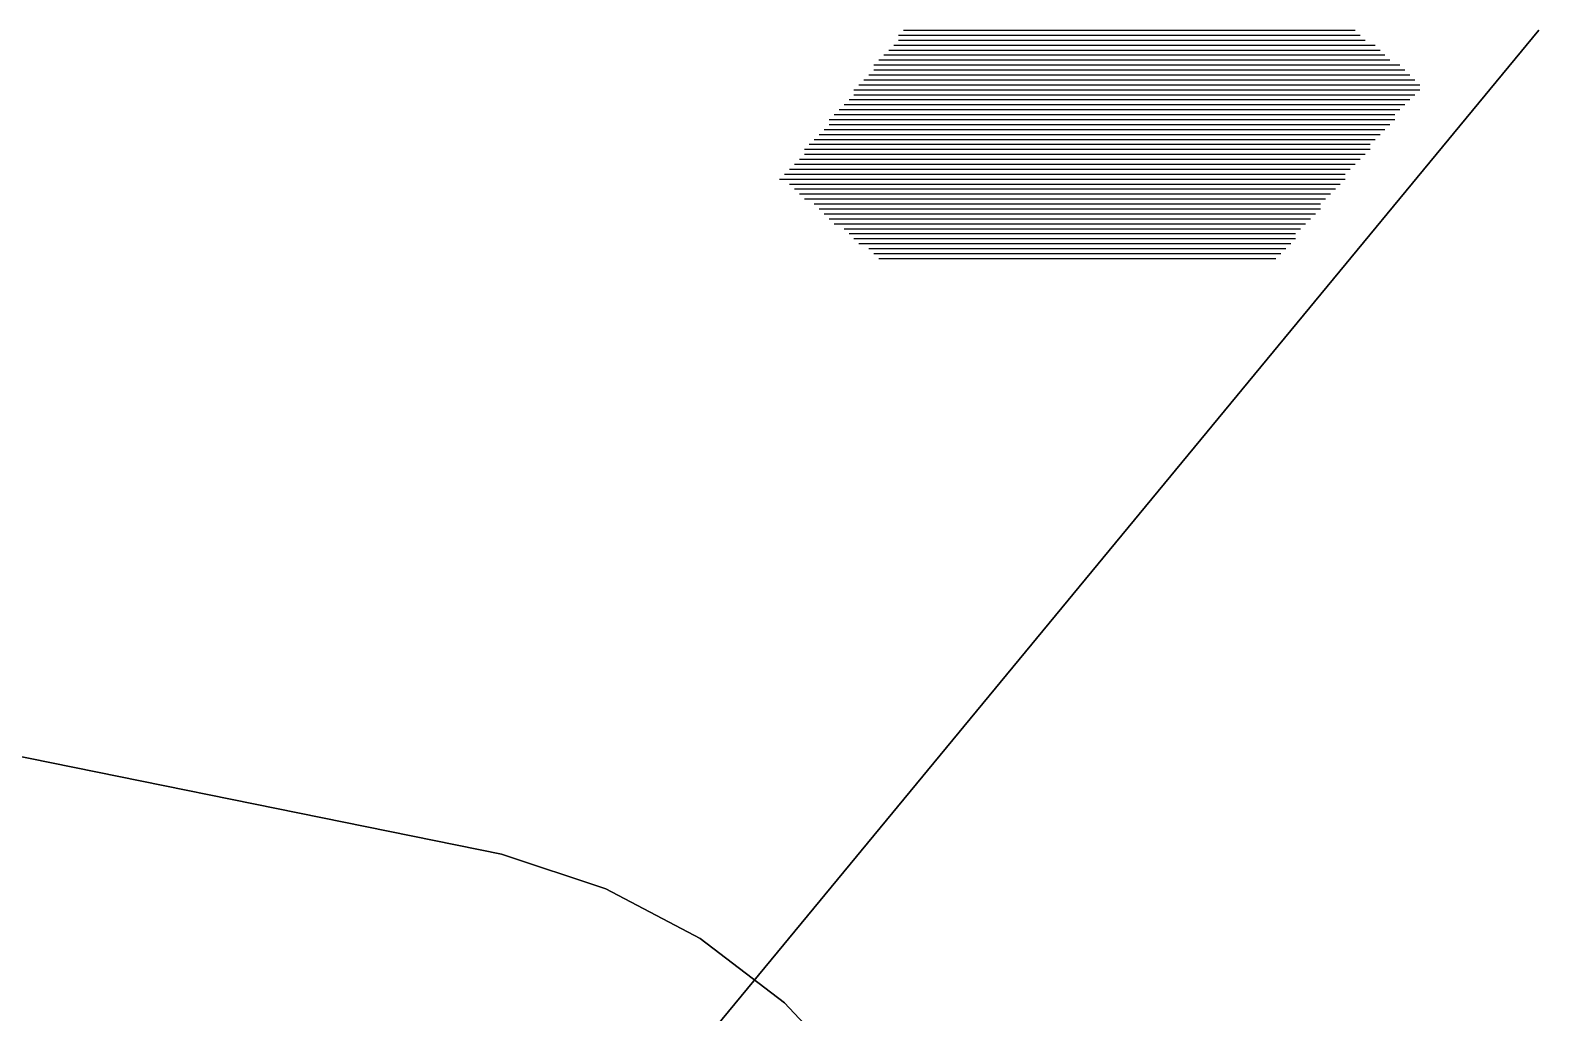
# Model space of a CAD drawing. Extents: x 1 to 210, y 1 to 298.
# Drawn here: x 151.3 to 177.04, y 239.61 to 256.37 of the extents above; entities that cross this region are included whole.
import ezdxf

# ---------------------------------------------------------------- set-up
doc = ezdxf.new("R2010")
doc.units = 0

msp = doc.modelspace()

# ---------------------------------------------------------------- linework, layer by layer
at = {"layer": 'P00000'}
msp.add_lwpolyline([(159.342664, 242.315991), (161.120667, 241.723327), (159.342664, 242.315991)], dxfattribs=at)
at = {"layer": 'P00001'}
msp.add_lwpolyline([(161.120667, 241.723327), (162.729333, 240.876662), (161.120667, 241.723327)], dxfattribs=at)
at = {"layer": 'P00002'}
msp.add_lwpolyline([(162.729333, 240.876662), (164.168661, 239.775992), (162.729333, 240.876662)], dxfattribs=at)
at = {"layer": 'P00003'}
msp.add_lwpolyline([(164.168661, 239.775992), (165.438664, 238.421327), (164.168661, 239.775992)], dxfattribs=at)
at = {"layer": 'P00015'}
msp.add_lwpolyline([(111.336669, 252.05266), (159.342664, 242.315991), (111.336669, 252.05266)], dxfattribs=at)
at = {"layer": 'P00124'}
msp.add_lwpolyline([(158.580663, 234.018661), (177.037999, 256.370659), (158.580663, 234.018661)], dxfattribs=at)
at = {"layer": 'P00854'}
msp.add_lwpolyline([(166.200665, 256.370659), (173.90533, 256.370659)], dxfattribs=at)
at = {"layer": 'P00855'}
msp.add_lwpolyline([(166.115991, 256.285993), (173.989994, 256.285993)], dxfattribs=at)
at = {"layer": 'P00856'}
msp.add_lwpolyline([(166.115991, 256.201327), (174.074668, 256.201327)], dxfattribs=at)
at = {"layer": 'P00857'}
msp.add_lwpolyline([(166.031328, 256.116659), (174.243994, 256.116659)], dxfattribs=at)
at = {"layer": 'P00858'}
msp.add_lwpolyline([(165.946665, 256.031993), (174.328668, 256.031993)], dxfattribs=at)
at = {"layer": 'P00859'}
msp.add_lwpolyline([(165.862001, 255.947327), (174.413331, 255.947327)], dxfattribs=at)
at = {"layer": 'P00860'}
msp.add_lwpolyline([(165.777327, 255.862661), (174.497994, 255.862661)], dxfattribs=at)
at = {"layer": 'P00861'}
msp.add_lwpolyline([(165.692664, 255.777992), (174.667332, 255.777992)], dxfattribs=at)
at = {"layer": 'P00862'}
msp.add_lwpolyline([(165.692664, 255.693326), (174.751995, 255.693326)], dxfattribs=at)
at = {"layer": 'P00863'}
msp.add_lwpolyline([(165.608001, 255.60866), (174.836658, 255.60866)], dxfattribs=at)
at = {"layer": 'P00864'}
msp.add_lwpolyline([(165.523327, 255.523995), (174.921332, 255.523995)], dxfattribs=at)
at = {"layer": 'P00865'}
msp.add_lwpolyline([(165.438664, 255.439326), (175.005995, 255.439326)], dxfattribs=at)
at = {"layer": 'P00866'}
msp.add_lwpolyline([(165.354, 255.35466), (175.005995, 255.35466)], dxfattribs=at)
at = {"layer": 'P00867'}
msp.add_lwpolyline([(165.354, 255.269994), (174.921332, 255.269994)], dxfattribs=at)
at = {"layer": 'P00868'}
msp.add_lwpolyline([(165.269326, 255.185325), (174.836658, 255.185325)], dxfattribs=at)
at = {"layer": 'P00869'}
msp.add_lwpolyline([(165.184663, 255.10066), (174.751995, 255.10066)], dxfattribs=at)
at = {"layer": 'P00870'}
msp.add_lwpolyline([(165.1, 255.015994), (174.667332, 255.015994)], dxfattribs=at)
at = {"layer": 'P00871'}
msp.add_lwpolyline([(165.015326, 254.931328), (174.582658, 254.931328)], dxfattribs=at)
at = {"layer": 'P00872'}
msp.add_lwpolyline([(164.930663, 254.846659), (174.582658, 254.846659)], dxfattribs=at)
at = {"layer": 'P00873'}
msp.add_lwpolyline([(164.930663, 254.761993), (174.497994, 254.761993)], dxfattribs=at)
at = {"layer": 'P00874'}
msp.add_lwpolyline([(164.846, 254.677327), (174.413331, 254.677327)], dxfattribs=at)
at = {"layer": 'P00875'}
msp.add_lwpolyline([(164.761326, 254.592659), (174.328668, 254.592659)], dxfattribs=at)
at = {"layer": 'P00876'}
msp.add_lwpolyline([(164.676662, 254.507993), (174.243994, 254.507993)], dxfattribs=at)
at = {"layer": 'P00877'}
msp.add_lwpolyline([(164.591999, 254.423327), (174.159331, 254.423327)], dxfattribs=at)
at = {"layer": 'P00878'}
msp.add_lwpolyline([(164.507325, 254.338661), (174.159331, 254.338661)], dxfattribs=at)
at = {"layer": 'P00879'}
msp.add_lwpolyline([(164.507325, 254.253992), (174.074668, 254.253992)], dxfattribs=at)
at = {"layer": 'P00880'}
msp.add_lwpolyline([(164.422662, 254.169326), (173.989994, 254.169326)], dxfattribs=at)
at = {"layer": 'P00881'}
msp.add_lwpolyline([(164.337999, 254.084661), (173.90533, 254.084661)], dxfattribs=at)
at = {"layer": 'P00882'}
msp.add_lwpolyline([(164.253325, 253.999992), (173.820667, 253.999992)], dxfattribs=at)
at = {"layer": 'P00883'}
msp.add_lwpolyline([(164.168661, 253.915326), (173.735993, 253.915326)], dxfattribs=at)
at = {"layer": 'P00884'}
msp.add_lwpolyline([(164.083998, 253.83066), (173.735993, 253.83066)], dxfattribs=at)
at = {"layer": 'P00885'}
msp.add_lwpolyline([(164.253325, 253.745994), (173.65133, 253.745994)], dxfattribs=at)
at = {"layer": 'P00886'}
msp.add_lwpolyline([(164.337999, 253.661326), (173.566667, 253.661326)], dxfattribs=at)
at = {"layer": 'P00887'}
msp.add_lwpolyline([(164.422662, 253.57666), (173.481993, 253.57666)], dxfattribs=at)
at = {"layer": 'P00888'}
msp.add_lwpolyline([(164.507325, 253.491994), (173.397329, 253.491994)], dxfattribs=at)
at = {"layer": 'P00889'}
msp.add_lwpolyline([(164.676662, 253.407328), (173.312666, 253.407328)], dxfattribs=at)
at = {"layer": 'P00890'}
msp.add_lwpolyline([(164.761326, 253.322659), (173.312666, 253.322659)], dxfattribs=at)
at = {"layer": 'P00891'}
msp.add_lwpolyline([(164.846, 253.237993), (173.227992, 253.237993)], dxfattribs=at)
at = {"layer": 'P00892'}
msp.add_lwpolyline([(164.930663, 253.153327), (173.143329, 253.153327)], dxfattribs=at)
at = {"layer": 'P00893'}
msp.add_lwpolyline([(165.015326, 253.068659), (173.058666, 253.068659)], dxfattribs=at)
at = {"layer": 'P00894'}
msp.add_lwpolyline([(165.184663, 252.983993), (172.973992, 252.983993)], dxfattribs=at)
at = {"layer": 'P00895'}
msp.add_lwpolyline([(165.269326, 252.899324), (172.889329, 252.899324)], dxfattribs=at)
at = {"layer": 'P00896'}
msp.add_lwpolyline([(165.354, 252.814661), (172.889329, 252.814661)], dxfattribs=at)
at = {"layer": 'P00897'}
msp.add_lwpolyline([(165.438664, 252.729992), (172.804665, 252.729992)], dxfattribs=at)
at = {"layer": 'P00898'}
msp.add_lwpolyline([(165.608001, 252.645329), (172.719991, 252.645329)], dxfattribs=at)
at = {"layer": 'P00899'}
msp.add_lwpolyline([(165.692664, 252.560661), (172.635328, 252.560661)], dxfattribs=at)
at = {"layer": 'P00900'}
msp.add_lwpolyline([(165.777327, 252.475992), (172.550665, 252.475992)], dxfattribs=at)

doc.saveas('drawing.dxf')
